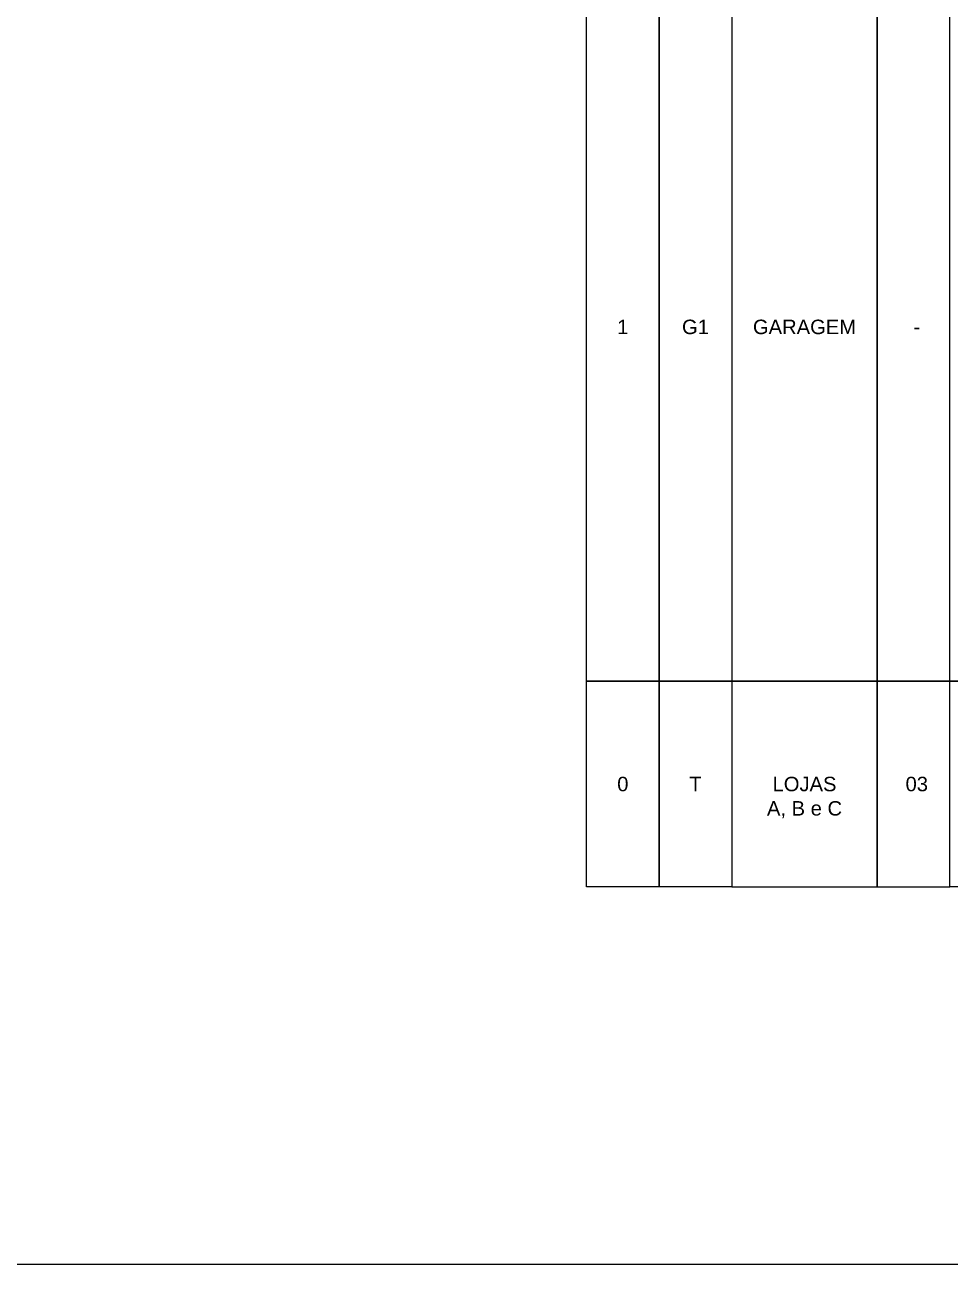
# Model space of a CAD drawing. Extents: x -89 to 2618, y 705 to 1299.
# Drawn here: x 1265.5 to 1380.8, y 705 to 859.4 of the extents above; entities that cross this region are included whole.
import ezdxf
from ezdxf.enums import TextEntityAlignment as Align

# ---------------------------------------------------------------- set-up
doc = ezdxf.new("R2010")
doc.units = 0
doc.styles.add('ARIAL', font='arial.ttf')

msp = doc.modelspace()

# ---------------------------------------------------------------- linework, layer by layer
msp.add_lwpolyline([(846.18, 705.02), (1684.75, 705.02), (1684.75, 1299.02), (846.18, 1299.02), (846.18, 705.02)])
for points in [[(1335.46, 865.87), (1344.51, 865.87), (1344.51, 777.64), (1335.46, 777.64)], [(1344.51, 865.87), (1353.57, 865.87), (1353.57, 777.64), (1344.51, 777.64)], [(1371.68, 865.87), (1353.57, 865.87), (1353.57, 777.64), (1371.68, 777.64)], [(1380.74, 865.87), (1371.68, 865.87), (1371.68, 777.64), (1380.74, 777.64)], [(1380.74, 865.87), (1554.4, 865.87), (1554.4, 777.64), (1380.74, 777.64)], [(1335.46, 777.64), (1344.51, 777.64), (1344.51, 752.01), (1335.46, 752.01)], [(1344.51, 777.64), (1353.57, 777.64), (1353.57, 752.01), (1344.51, 752.01)], [(1371.68, 777.64), (1353.57, 777.64), (1353.57, 752.01), (1371.68, 752.01)], [(1380.74, 777.64), (1371.68, 777.64), (1371.68, 752.01), (1380.74, 752.01)], [(1380.74, 777.64), (1554.4, 777.64), (1554.4, 752.01), (1380.74, 752.01)]]:
    msp.add_lwpolyline(points, close=True)

# ---------------------------------------------------------------- texts
at = {"style": 'ARIAL'}
for s, p in [('1', (1339.99, 821.76)), ('G1', (1349.04, 821.76)), ('GARAGEM', (1362.63, 821.76)), ('-', (1376.62, 821.76)), ('0', (1339.99, 764.83)), ('T', (1349.04, 764.83)), ('LOJAS', (1362.63, 764.83)), ('03', (1376.62, 764.83)), ('A, B e C', (1362.63, 761.8))]:
    msp.add_text(s, height=1.8, dxfattribs=at).set_placement(p, align=Align.MIDDLE_CENTER)

doc.saveas('drawing.dxf')
